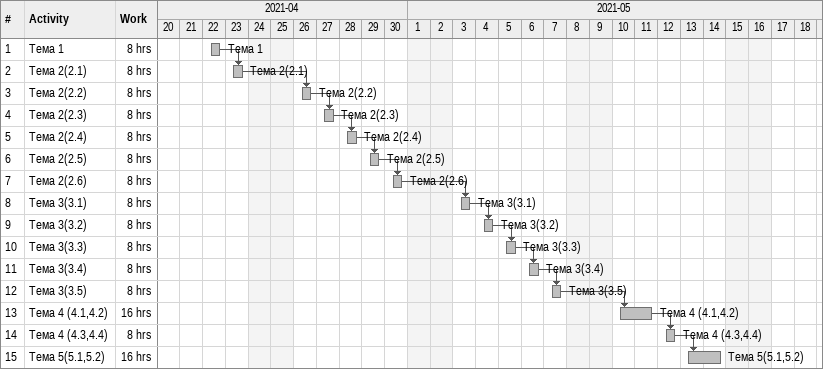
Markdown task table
| ID | Task | Start | Finish | Predecessors | Resources | Work (h) |
|---|---|---|---|---|---|---|
| 1 | Тема 1 | 2021-04-22 | 2021-04-22 |  | Тема 1 | 8 |
| 2 | Тема 2(2.1) | 2021-04-23 | 2021-04-23 | 1 | Тема 2(2.1) | 8 |
| 3 | Тема 2(2.2) | 2021-04-26 | 2021-04-26 | 2 | Тема 2(2.2) | 8 |
| 4 | Тема 2(2.3) | 2021-04-27 | 2021-04-27 | 3 | Тема 2(2.3) | 8 |
| 5 | Тема 2(2.4) | 2021-04-28 | 2021-04-28 | 4 | Тема 2(2.4) | 8 |
| 6 | Тема 2(2.5) | 2021-04-29 | 2021-04-29 | 5 | Тема 2(2.5) | 8 |
| 7 | Тема 2(2.6) | 2021-04-30 | 2021-04-30 | 6 | Тема 2(2.6) | 8 |
| 8 | Тема 3(3.1) | 2021-05-03 | 2021-05-03 | 7 | Тема 3(3.1) | 8 |
| 9 | Тема 3(3.2) | 2021-05-04 | 2021-05-04 | 8 | Тема 3(3.2) | 8 |
| 10 | Тема 3(3.3) | 2021-05-05 | 2021-05-05 | 9 | Тема 3(3.3) | 8 |
| 11 | Тема 3(3.4) | 2021-05-06 | 2021-05-06 | 10 | Тема 3(3.4) | 8 |
| 12 | Тема 3(3.5) | 2021-05-07 | 2021-05-07 | 11 | Тема 3(3.5) | 8 |
| 13 | Тема 4 (4.1,4.2) | 2021-05-10 | 2021-05-11 | 12 | Тема 4 (4.1,4.2) | 16 |
| 14 | Тема 4 (4.3,4.4) | 2021-05-12 | 2021-05-12 | 13 | Тема 4 (4.3,4.4) | 8 |
| 15 | Тема 5(5.1,5.2) | 2021-05-13 | 2021-05-14 | 14 | Тема 5(5.1,5.2) | 16 |
